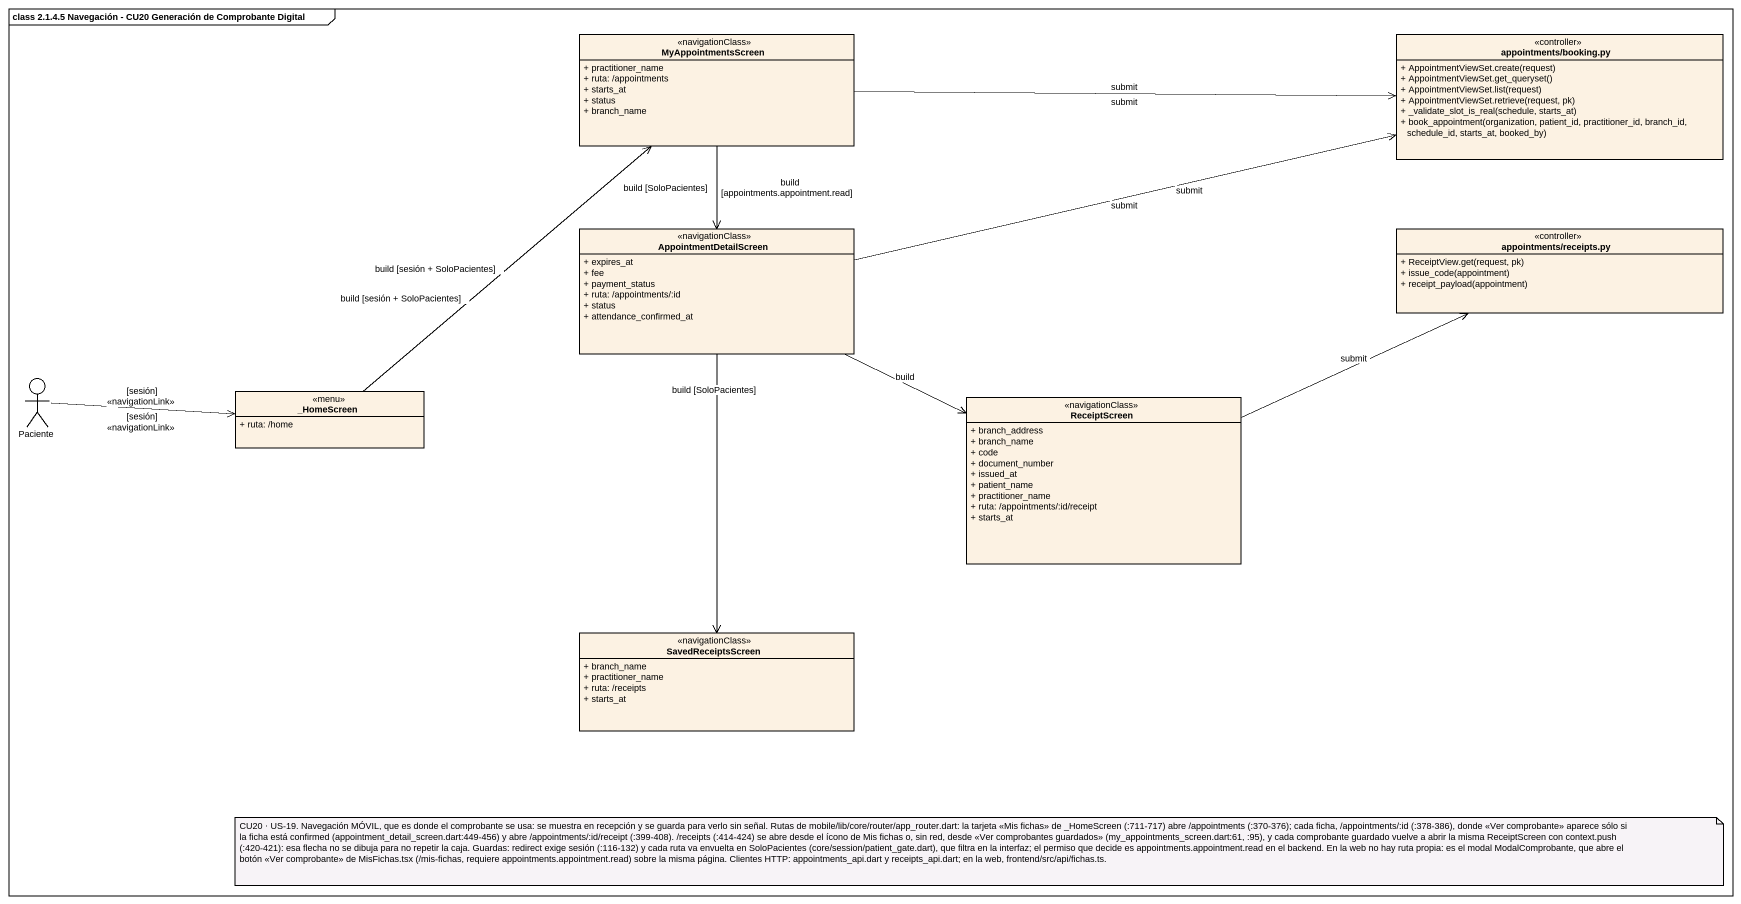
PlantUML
@startuml
mainframe class 2.1.4.5 Navegación - CU20 Generación de Comprobante Digital
allowmixing
hide circle
hide empty members
skinparam classAttributeIconSize 0
class MyAppointmentsScreen <<navigationClass>> {
  + practitioner_name
  + ruta: /appointments
  + starts_at
  + status
  + branch_name
}
class "appointments/booking.py" as appointments_booking_py <<controller>> {
  + AppointmentViewSet.create(request)
  + AppointmentViewSet.get_queryset()
  + AppointmentViewSet.list(request)
  + AppointmentViewSet.retrieve(request, pk)
  + _validate_slot_is_real(schedule, starts_at)
  + book_appointment(organization, patient_id, practitioner_id, branch_id, schedule_id, starts_at, booked_by)
}
class AppointmentDetailScreen <<navigationClass>> {
  + expires_at
  + fee
  + payment_status
  + ruta: /appointments/:id
  + status
  + attendance_confirmed_at
}
class "appointments/receipts.py" as appointments_receipts_py <<controller>> {
  + ReceiptView.get(request, pk)
  + issue_code(appointment)
  + receipt_payload(appointment)
}
actor Paciente
class "_HomeScreen" as HomeScreen <<menu>> {
  + ruta: /home
}
class ReceiptScreen <<navigationClass>> {
  + branch_address
  + branch_name
  + code
  + document_number
  + issued_at
  + patient_name
  + practitioner_name
  + ruta: /appointments/:id/receipt
  + starts_at
}
class SavedReceiptsScreen <<navigationClass>> {
  + branch_name
  + practitioner_name
  + ruta: /receipts
  + starts_at
}
MyAppointmentsScreen -right-> appointments_booking_py : submit
MyAppointmentsScreen -right-> appointments_booking_py : submit
MyAppointmentsScreen --> AppointmentDetailScreen : build [appointments.appointment.read]
MyAppointmentsScreen --> AppointmentDetailScreen : build [SoloPacientes]
MyAppointmentsScreen --> SavedReceiptsScreen : build [SoloPacientes]
AppointmentDetailScreen -right-> appointments_booking_py : submit
AppointmentDetailScreen -right-> appointments_booking_py : submit
AppointmentDetailScreen -right-> ReceiptScreen : build
Paciente -right-> HomeScreen : [sesión]\n<<navigationLink>>
Paciente -right-> HomeScreen : [sesión]\n<<navigationLink>>
HomeScreen -up-> MyAppointmentsScreen : build [sesión + SoloPacientes]
HomeScreen -up-> MyAppointmentsScreen : build [sesión + SoloPacientes]
ReceiptScreen -right-> appointments_receipts_py : submit
note as N1
  CU20 · US-19. Navegación MÓVIL, que es donde el comprobante se usa: se muestra en recepción y se guarda para verlo sin señal. Rutas de mobile/lib/core/router/app_router.dart: la tarjeta <<Mis fichas>> de _HomeScreen (:711-717) abre /appointments (:370-376); cada ficha, /appointments/:id (:378-386), donde <<Ver comprobante>> aparece sólo si la ficha está confirmed (appointment_detail_screen.dart:449-456) y abre /appointments/:id/receipt (:399-408). /receipts (:414-424) se abre desde el ícono de Mis fichas o, sin red, desde <<Ver comprobantes guardados>> (my_appointments_screen.dart:61, :95), y cada comprobante guardado vuelve a abrir la misma ReceiptScreen con context.push (:420-421): esa flecha no se dibuja para no repetir la caja. Guardas: redirect exige sesión (:116-132) y cada ruta va envuelta en SoloPacientes (core/session/patient_gate.dart), que filtra en la interfaz; el permiso que decide es appointments.appointment.read en el backend. En la web no hay ruta propia: es el modal ModalComprobante, que abre el botón <<Ver comprobante>> de MisFichas.tsx (/mis-fichas, requiere appointments.appointment.read) sobre la misma página. Clientes HTTP: appointments_api.dart y receipts_api.dart; en la web, frontend/src/api/fichas.ts.
end note
@enduml
